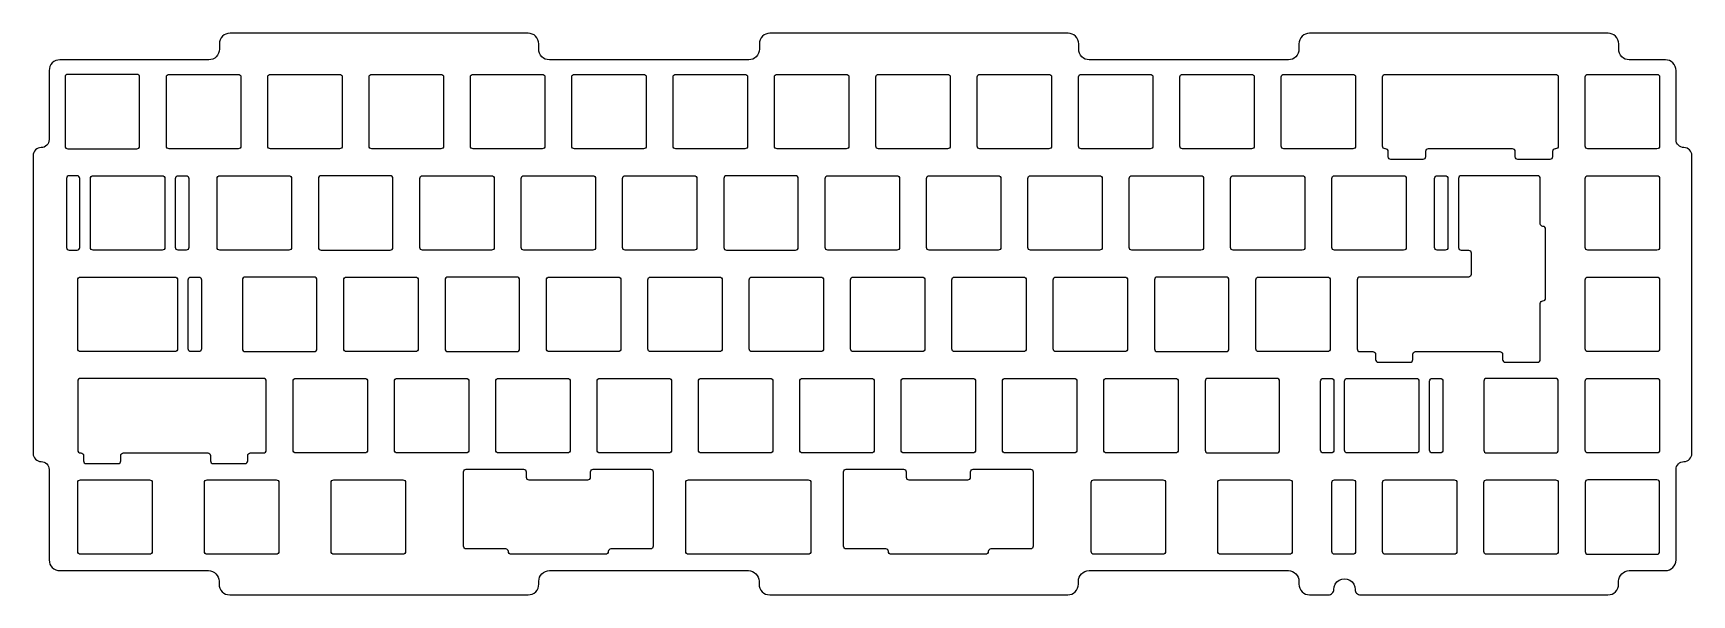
# Model space of a CAD drawing. Header units: millimetres. Extents: x 1 to 312, y -22 to 83.
import ezdxf

# ---------------------------------------------------------------- set-up
doc = ezdxf.new("R2010")
doc.units = ezdxf.units.MM
doc.layers.get('0').update_dxf_attribs({"linetype": 'CONTINUOUS'})

msp = doc.modelspace()

# ---------------------------------------------------------------- linework, layer by layer
for points in [[(249, -21.1, 0.415215), (250, -22.11), (296.54, -22.11, 0.414214), (298.54, -20.11), (298.54, -19.56, -0.414214), (300.54, -17.56), (307.33, -17.56, 0.414214), (309.33, -15.56), (309.33, 1.44, -0.410833), (310.82, 2.94, 0.410833), (312.3, 4.44), (312.3, 60.44, 0.410833), (310.82, 61.94, -0.410833), (309.33, 63.44), (309.33, 76.44, 0.414214), (307.33, 78.44), (300.55, 78.44, -0.414214), (298.55, 80.44), (298.55, 81.44, 0.414214), (296.55, 83.44), (240.45, 83.44, 0.414214), (238.45, 81.44), (238.45, 80.44, -0.414214), (236.45, 78.44), (199.04, 78.44, -0.414214), (197.04, 80.44), (197.04, 81.44, 0.414214), (195.04, 83.44), (139.01, 83.44, 0.414214), (137.01, 81.44), (137.01, 80.44, -0.414214), (135.01, 78.44), (97.54, 78.44, -0.414214), (95.54, 80.44), (95.54, 81.44, 0.414214), (93.54, 83.44), (37.51, 83.44, 0.414214), (35.51, 81.44), (35.51, 80.44, -0.414214), (33.51, 78.44), (5.5, 78.44, 0.414214), (3.5, 76.44), (3.5, 63.44, -0.414214), (2, 61.94, 0.414214), (0.5, 60.44), (0.5, 4.44, 0.414214), (2, 2.94, -0.414214), (3.5, 1.44), (3.5, -15.56, 0.414214), (5.5, -17.56), (33.45, -17.56, -0.414214), (35.45, -19.56), (35.45, -20.11, 0.414214), (37.45, -22.11), (93.56, -22.11, 0.414214), (95.56, -20.11), (95.56, -19.56, -0.414214), (97.56, -17.56), (134.95, -17.56, -0.414214), (136.95, -19.56), (136.95, -20.11, 0.414214), (138.95, -22.11), (194.98, -22.11, 0.414214), (196.98, -20.11), (196.98, -19.56, -0.414214), (198.98, -17.56), (236.45, -17.56, -0.414214), (238.45, -19.56), (238.45, -20.11, 0.414214), (240.45, -22.11), (244, -22.11, 0.415215), (245, -21.1, -1.003423)], [(20.5, 75.21, 0.414214), (20, 75.71), (7, 75.71, 0.414214), (6.5, 75.21), (6.5, 62.21, 0.414214), (7, 61.71), (20, 61.71, 0.414214), (20.5, 62.21)], [(26.05, 75.71), (39.05, 75.71, -0.414214), (39.55, 75.21), (39.55, 62.21, -0.414214), (39.05, 61.71), (26.05, 61.71, -0.414214), (25.55, 62.21), (25.55, 75.21, -0.414214)], [(45.1, 75.71), (58.1, 75.71, -0.414214), (58.6, 75.21), (58.6, 62.21, -0.414214), (58.1, 61.71), (45.1, 61.71, -0.414214), (44.6, 62.21), (44.6, 75.21, -0.414214)], [(64.15, 75.71), (77.15, 75.71, -0.414214), (77.65, 75.21), (77.65, 62.21, -0.414214), (77.15, 61.71), (64.15, 61.71, -0.414214), (63.65, 62.21), (63.65, 75.21, -0.414214)], [(83.2, 75.71), (96.2, 75.71, -0.414214), (96.7, 75.21), (96.7, 62.21, -0.414214), (96.2, 61.71), (83.2, 61.71, -0.414214), (82.7, 62.21), (82.7, 75.21, -0.414214)], [(102.25, 75.71), (115.25, 75.71, -0.414214), (115.75, 75.21), (115.75, 62.21, -0.414214), (115.25, 61.71), (102.25, 61.71, -0.414214), (101.75, 62.21), (101.75, 75.21, -0.414214)], [(121.3, 75.71), (134.3, 75.71, -0.414214), (134.8, 75.21), (134.8, 62.21, -0.414214), (134.3, 61.71), (121.3, 61.71, -0.414214), (120.8, 62.21), (120.8, 75.21, -0.414214)], [(140.35, 75.71), (153.35, 75.71, -0.414214), (153.85, 75.21), (153.85, 62.21, -0.414214), (153.35, 61.71), (140.35, 61.71, -0.414214), (139.85, 62.21), (139.85, 75.21, -0.414214)], [(159.4, 75.71), (172.4, 75.71, -0.414214), (172.9, 75.21), (172.9, 62.21, -0.414214), (172.4, 61.71), (159.4, 61.71, -0.414214), (158.9, 62.21), (158.9, 75.21, -0.414214)], [(178.45, 75.71), (191.45, 75.71, -0.414214), (191.95, 75.21), (191.95, 62.21, -0.414214), (191.45, 61.71), (178.45, 61.71, -0.414214), (177.95, 62.21), (177.95, 75.21, -0.414214)], [(197.5, 75.71), (210.5, 75.71, -0.414214), (211, 75.21), (211, 62.21, -0.414214), (210.5, 61.71), (197.5, 61.71, -0.414214), (197, 62.21), (197, 75.21, -0.414214)], [(216.55, 75.71), (229.55, 75.71, -0.414214), (230.05, 75.21), (230.05, 62.21, -0.414214), (229.55, 61.71), (216.55, 61.71, -0.414214), (216.05, 62.21), (216.05, 75.21, -0.414214)], [(235.6, 75.71), (248.6, 75.71, -0.414214), (249.1, 75.21), (249.1, 62.21, -0.414214), (248.6, 61.71), (235.6, 61.71, -0.414214), (235.1, 62.21), (235.1, 75.21, -0.414214)], [(254.65, 75.71), (286.7, 75.71, -0.414214), (287.2, 75.21), (287.2, 62.21, -0.414214), (286.7, 61.71), (286.61, 61.71, 0.414214), (286.11, 61.21), (286.11, 60.21, -0.414214), (285.61, 59.71), (279.61, 59.71, -0.414214), (279.11, 60.21), (279.11, 61.21, 0.414214), (278.61, 61.71), (262.74, 61.71, 0.414214), (262.24, 61.21), (262.24, 60.21, -0.414214), (261.74, 59.71), (255.74, 59.71, -0.414214), (255.24, 60.21), (255.24, 61.21, 0.414214), (254.74, 61.71), (254.65, 61.71, -0.414214), (254.15, 62.21), (254.15, 75.21, -0.414214)], [(292.75, 75.71), (305.75, 75.71, -0.414214), (306.25, 75.21), (306.25, 62.21, -0.414214), (305.75, 61.71), (292.75, 61.71, -0.414214), (292.25, 62.21), (292.25, 75.21, -0.414214)], [(6.76, 43.16, 0.414214), (7.26, 42.66), (8.76, 42.66, 0.414214), (9.26, 43.16), (9.26, 56.16, 0.414214), (8.76, 56.66), (7.26, 56.66, 0.414214), (6.76, 56.16)], [(11.26, 43.16), (11.26, 56.16, -0.414214), (11.76, 56.66), (24.76, 56.66, -0.414214), (25.26, 56.16), (25.26, 43.16, -0.414214), (24.76, 42.66), (11.76, 42.66, -0.414214)], [(27.26, 43.16), (27.26, 56.16, -0.414214), (27.76, 56.66), (29.26, 56.66, -0.414214), (29.76, 56.16), (29.76, 43.16, -0.414214), (29.26, 42.66), (27.76, 42.66, -0.414214)], [(48.58, 42.66), (35.58, 42.66, -0.414214), (35.08, 43.16), (35.08, 56.16, -0.414214), (35.58, 56.66), (48.58, 56.66, -0.414214), (49.08, 56.16), (49.08, 43.16, -0.414214)], [(67.63, 42.66, 0.414214), (68.13, 43.16), (68.13, 56.16, 0.414214), (67.63, 56.66), (54.63, 56.66, 0.414214), (54.13, 56.16), (54.13, 43.16, 0.414214), (54.63, 42.66)], [(73.18, 43.16), (73.18, 56.16, -0.414214), (73.68, 56.66), (86.68, 56.66, -0.414214), (87.18, 56.16), (87.18, 43.16, -0.414214), (86.68, 42.66), (73.68, 42.66, -0.414214)], [(105.73, 42.66), (92.73, 42.66, -0.414214), (92.23, 43.16), (92.23, 56.16, -0.414214), (92.73, 56.66), (105.73, 56.66, -0.414214), (106.23, 56.16), (106.23, 43.16, -0.414214)], [(124.78, 42.66), (111.78, 42.66, -0.414214), (111.28, 43.16), (111.28, 56.16, -0.414214), (111.78, 56.66), (124.78, 56.66, -0.414214), (125.28, 56.16), (125.28, 43.16, -0.414214)], [(143.83, 42.66, 0.414214), (144.33, 43.16), (144.33, 56.16, 0.414214), (143.83, 56.66), (130.83, 56.66, 0.414214), (130.33, 56.16), (130.33, 43.16, 0.414214), (130.83, 42.66)], [(162.88, 42.66), (149.88, 42.66, -0.414214), (149.38, 43.16), (149.38, 56.16, -0.414214), (149.88, 56.66), (162.88, 56.66, -0.414214), (163.38, 56.16), (163.38, 43.16, -0.414214)], [(168.43, 43.16), (168.43, 56.16, -0.414214), (168.93, 56.66), (181.93, 56.66, -0.414214), (182.43, 56.16), (182.43, 43.16, -0.414214), (181.93, 42.66), (168.93, 42.66, -0.414214)], [(187.48, 43.16), (187.48, 56.16, -0.414214), (187.98, 56.66), (200.98, 56.66, -0.414214), (201.48, 56.16), (201.48, 43.16, -0.414214), (200.98, 42.66), (187.98, 42.66, -0.414214)], [(220.03, 42.66), (207.03, 42.66, -0.414214), (206.53, 43.16), (206.53, 56.16, -0.414214), (207.03, 56.66), (220.03, 56.66, -0.414214), (220.53, 56.16), (220.53, 43.16, -0.414214)], [(239.08, 42.66), (226.08, 42.66, -0.414214), (225.58, 43.16), (225.58, 56.16, -0.414214), (226.08, 56.66), (239.08, 56.66, -0.414214), (239.58, 56.16), (239.58, 43.16, -0.414214)], [(258.13, 42.66), (245.13, 42.66, -0.414214), (244.63, 43.16), (244.63, 56.16, -0.414214), (245.13, 56.66), (258.13, 56.66, -0.414214), (258.63, 56.16), (258.63, 43.16, -0.414214)], [(268.94, 56.66, 0.414214), (268.44, 56.16), (268.44, 43.16, 0.414214), (268.94, 42.66), (270.32, 42.66, -0.414214), (270.82, 42.16), (270.82, 38.11, -0.414214), (270.32, 37.61), (249.89, 37.61, 0.414214), (249.39, 37.11), (249.39, 24.11, 0.414214), (249.89, 23.61), (252.36, 23.61, -0.414214), (252.86, 23.11), (252.86, 22.11, 0.414214), (253.36, 21.61), (259.36, 21.61, 0.414214), (259.86, 22.11), (259.86, 23.11, -0.414214), (260.36, 23.61), (276.23, 23.61, -0.414214), (276.73, 23.11), (276.73, 22.11, 0.414214), (277.23, 21.61), (283.32, 21.61, 0.414214), (283.82, 22.11), (283.82, 32.64, -0.414214), (284.32, 33.14, 0.414214), (284.82, 33.64), (284.82, 46.64, 0.414214), (284.32, 47.14, -0.414214), (283.82, 47.64), (283.82, 56.16, 0.414214), (283.32, 56.66)], [(263.94, 43.16), (263.94, 56.16, -0.414214), (264.44, 56.66), (265.94, 56.66, -0.414214), (266.44, 56.16), (266.44, 43.16, -0.414214), (265.94, 42.66), (264.44, 42.66, -0.414214)], [(305.75, 42.66), (292.75, 42.66, -0.414214), (292.25, 43.16), (292.25, 56.16, -0.414214), (292.75, 56.66), (305.75, 56.66, -0.414214), (306.25, 56.16), (306.25, 43.16, -0.414214)], [(27.14, 23.61), (9.38, 23.61, -0.414214), (8.88, 24.11), (8.88, 37.11, -0.414214), (9.38, 37.61), (27.14, 37.61, -0.414214), (27.64, 37.11), (27.64, 24.11, -0.414214)], [(29.64, 24.11), (29.64, 37.11, -0.414214), (30.14, 37.61), (31.64, 37.61, -0.414214), (32.14, 37.11), (32.14, 24.11, -0.414214), (31.64, 23.61), (30.14, 23.61, -0.414214)], [(53.34, 23.61, 0.414214), (53.84, 24.11), (53.84, 37.11, 0.414214), (53.34, 37.61), (40.34, 37.61, 0.414214), (39.84, 37.11), (39.84, 24.11, 0.414214), (40.34, 23.61)], [(72.39, 23.61), (59.39, 23.61, -0.414214), (58.89, 24.11), (58.89, 37.11, -0.414214), (59.39, 37.61), (72.39, 37.61, -0.414214), (72.89, 37.11), (72.89, 24.11, -0.414214)], [(91.44, 23.61, 0.414214), (91.94, 24.11), (91.94, 37.11, 0.414214), (91.44, 37.61), (78.44, 37.61, 0.414214), (77.94, 37.11), (77.94, 24.11, 0.414214), (78.44, 23.61)], [(110.49, 23.61), (97.49, 23.61, -0.414214), (96.99, 24.11), (96.99, 37.11, -0.414214), (97.49, 37.61), (110.49, 37.61, -0.414214), (110.99, 37.11), (110.99, 24.11, -0.414214)], [(129.54, 23.61), (116.54, 23.61, -0.414214), (116.04, 24.11), (116.04, 37.11, -0.414214), (116.54, 37.61), (129.54, 37.61, -0.414214), (130.04, 37.11), (130.04, 24.11, -0.414214)], [(135.09, 24.11), (135.09, 37.11, -0.414214), (135.59, 37.61), (148.59, 37.61, -0.414214), (149.09, 37.11), (149.09, 24.11, -0.414214), (148.59, 23.61), (135.59, 23.61, -0.414214)], [(167.64, 23.61), (154.64, 23.61, -0.414214), (154.14, 24.11), (154.14, 37.11, -0.414214), (154.64, 37.61), (167.64, 37.61, -0.414214), (168.14, 37.11), (168.14, 24.11, -0.414214)], [(186.69, 23.61), (173.69, 23.61, -0.414214), (173.19, 24.11), (173.19, 37.11, -0.414214), (173.69, 37.61), (186.69, 37.61, -0.414214), (187.19, 37.11), (187.19, 24.11, -0.414214)], [(205.74, 23.61), (192.74, 23.61, -0.414214), (192.24, 24.11), (192.24, 37.11, -0.414214), (192.74, 37.61), (205.74, 37.61, -0.414214), (206.24, 37.11), (206.24, 24.11, -0.414214)], [(224.79, 23.61, 0.414214), (225.29, 24.11), (225.29, 37.11, 0.414214), (224.79, 37.61), (211.79, 37.61, 0.414214), (211.29, 37.11), (211.29, 24.11, 0.414214), (211.79, 23.61)], [(243.84, 23.61), (230.84, 23.61, -0.414214), (230.34, 24.11), (230.34, 37.11, -0.414214), (230.84, 37.61), (243.84, 37.61, -0.414214), (244.34, 37.11), (244.34, 24.11, -0.414214)], [(305.75, 23.61), (292.75, 23.61, -0.414214), (292.25, 24.11), (292.25, 37.11, -0.414214), (292.75, 37.61), (305.75, 37.61, -0.414214), (306.25, 37.11), (306.25, 24.11, -0.414214)], [(44.31, 18.06, 0.414214), (43.81, 18.56), (9.38, 18.56, 0.414214), (8.88, 18.06), (8.88, 5.06, 0.414214), (9.38, 4.56), (9.47, 4.56, -0.414214), (9.97, 4.06), (9.97, 3.06, 0.414214), (10.47, 2.56), (16.47, 2.56, 0.414214), (16.97, 3.06), (16.97, 4.06, -0.414214), (17.47, 4.56), (33.34, 4.56, -0.414214), (33.84, 4.06), (33.84, 3.06, 0.414214), (34.34, 2.56), (40.34, 2.56, 0.414214), (40.84, 3.06), (40.84, 4.06, -0.414214), (41.34, 4.56), (43.81, 4.56, 0.414214), (44.31, 5.06)], [(49.36, 5.06), (49.36, 18.06, -0.414214), (49.86, 18.56), (62.86, 18.56, -0.414214), (63.36, 18.06), (63.36, 5.06, -0.414214), (62.86, 4.56), (49.86, 4.56, -0.414214)], [(81.91, 4.56), (68.91, 4.56, -0.414214), (68.41, 5.06), (68.41, 18.06, -0.414214), (68.91, 18.56), (81.91, 18.56, -0.414214), (82.41, 18.06), (82.41, 5.06, -0.414214)], [(87.46, 5.06), (87.46, 18.06, -0.414214), (87.96, 18.56), (100.96, 18.56, -0.414214), (101.46, 18.06), (101.46, 5.06, -0.414214), (100.96, 4.56), (87.96, 4.56, -0.414214)], [(106.51, 5.06), (106.51, 18.06, -0.414214), (107.01, 18.56), (120.01, 18.56, -0.414214), (120.51, 18.06), (120.51, 5.06, -0.414214), (120.01, 4.56), (107.01, 4.56, -0.414214)], [(139.06, 4.56), (126.06, 4.56, -0.414214), (125.56, 5.06), (125.56, 18.06, -0.414214), (126.06, 18.56), (139.06, 18.56, -0.414214), (139.56, 18.06), (139.56, 5.06, -0.414214)], [(158.11, 4.56), (145.11, 4.56, -0.414214), (144.61, 5.06), (144.61, 18.06, -0.414214), (145.11, 18.56), (158.11, 18.56, -0.414214), (158.61, 18.06), (158.61, 5.06, -0.414214)], [(177.16, 4.56), (164.16, 4.56, -0.414214), (163.66, 5.06), (163.66, 18.06, -0.414214), (164.16, 18.56), (177.16, 18.56, -0.414214), (177.66, 18.06), (177.66, 5.06, -0.414214)], [(196.21, 4.56), (183.21, 4.56, -0.414214), (182.71, 5.06), (182.71, 18.06, -0.414214), (183.21, 18.56), (196.21, 18.56, -0.414214), (196.71, 18.06), (196.71, 5.06, -0.414214)], [(215.26, 4.56), (202.26, 4.56, -0.414214), (201.76, 5.06), (201.76, 18.06, -0.414214), (202.26, 18.56), (215.26, 18.56, -0.414214), (215.76, 18.06), (215.76, 5.06, -0.414214)], [(234.31, 4.56, 0.414214), (234.81, 5.06), (234.81, 18.06, 0.414214), (234.31, 18.56), (221.31, 18.56, 0.414214), (220.81, 18.06), (220.81, 5.06, 0.414214), (221.31, 4.56)], [(242.51, 5.06), (242.51, 18.06, -0.414214), (243.01, 18.56), (244.51, 18.56, -0.414214), (245.01, 18.06), (245.01, 5.06, -0.414214), (244.51, 4.56), (243.01, 4.56, -0.414214)], [(260.51, 4.56), (247.51, 4.56, -0.414214), (247.01, 5.06), (247.01, 18.06, -0.414214), (247.51, 18.56), (260.51, 18.56, -0.414214), (261.01, 18.06), (261.01, 5.06, -0.414214)], [(263.01, 5.06), (263.01, 18.06, -0.414214), (263.51, 18.56), (265.01, 18.56, -0.414214), (265.51, 18.06), (265.51, 5.06, -0.414214), (265.01, 4.56), (263.51, 4.56, -0.414214)], [(286.7, 4.56, 0.414214), (287.2, 5.06), (287.2, 18.06, 0.414214), (286.7, 18.56), (273.7, 18.56, 0.414214), (273.2, 18.06), (273.2, 5.06, 0.414214), (273.7, 4.56)], [(305.75, 4.56), (292.75, 4.56, -0.414214), (292.25, 5.06), (292.25, 18.06, -0.414214), (292.75, 18.56), (305.75, 18.56, -0.414214), (306.25, 18.06), (306.25, 5.06, -0.414214)], [(108.11, -14.49), (90.34, -14.49, -0.414214), (89.84, -13.99, 0.414214), (89.34, -13.49), (81.91, -13.49, -0.414214), (81.41, -12.99), (81.41, 1.01, -0.414214), (81.91, 1.51), (92.67, 1.51, -0.414214), (93.17, 1.01), (93.17, 0.01, 0.414214), (93.67, -0.49), (104.78, -0.49, 0.414214), (105.28, 0.01), (105.28, 1.01, -0.414214), (105.78, 1.51), (116.54, 1.51, -0.414214), (117.04, 1.01), (117.04, -12.99, -0.414214), (116.54, -13.49), (109.11, -13.49, 0.414214), (108.61, -13.99, -0.414214)], [(179.54, -14.49), (161.78, -14.49, -0.414214), (161.28, -13.99, 0.414214), (160.78, -13.49), (153.34, -13.49, -0.414214), (152.84, -12.99), (152.84, 1.01, -0.414214), (153.34, 1.51), (164.11, 1.51, -0.414214), (164.61, 1.01), (164.61, 0.01, 0.414214), (165.11, -0.49), (176.22, -0.49, 0.414214), (176.72, 0.01), (176.72, 1.01, -0.414214), (177.22, 1.51), (187.98, 1.51, -0.414214), (188.48, 1.01), (188.48, -12.99, -0.414214), (187.98, -13.49), (180.54, -13.49, 0.414214), (180.04, -13.99, -0.414214)], [(22.38, -14.49), (9.38, -14.49, -0.414214), (8.88, -13.99), (8.88, -0.99, -0.414214), (9.38, -0.49), (22.38, -0.49, -0.414214), (22.88, -0.99), (22.88, -13.99, -0.414214)], [(46.19, -14.49), (33.19, -14.49, -0.414214), (32.69, -13.99), (32.69, -0.99, -0.414214), (33.19, -0.49), (46.19, -0.49, -0.414214), (46.69, -0.99), (46.69, -13.99, -0.414214)], [(70.01, -14.49), (57.01, -14.49, -0.414214), (56.51, -13.99), (56.51, -0.99, -0.414214), (57.01, -0.49), (70.01, -0.49, -0.414214), (70.51, -0.99), (70.51, -13.99, -0.414214)], [(146.21, -14.49), (123.68, -14.49, -0.414214), (123.18, -13.99), (123.18, -0.99, -0.414214), (123.68, -0.49), (146.21, -0.49, -0.414214), (146.71, -0.99), (146.71, -13.99, -0.414214)], [(212.88, -14.49), (199.88, -14.49, -0.414214), (199.38, -13.99), (199.38, -0.99, -0.414214), (199.88, -0.49), (212.88, -0.49, -0.414214), (213.38, -0.99), (213.38, -13.99, -0.414214)], [(236.69, -14.49), (223.69, -14.49, -0.414214), (223.19, -13.99), (223.19, -0.99, -0.414214), (223.69, -0.49), (236.69, -0.49, -0.414214), (237.19, -0.99), (237.19, -13.99, -0.414214)], [(248.6, -14.49), (245.13, -14.49, -0.414214), (244.63, -13.99), (244.63, -0.99, -0.414214), (245.13, -0.49), (248.6, -0.49, -0.414214), (249.1, -0.99), (249.1, -13.99, -0.414214)], [(267.65, -14.49), (254.65, -14.49, -0.414214), (254.15, -13.99), (254.15, -0.99, -0.414214), (254.65, -0.49), (267.65, -0.49, -0.414214), (268.15, -0.99), (268.15, -13.99, -0.414214)], [(286.7, -14.49), (273.7, -14.49, -0.414214), (273.2, -13.99), (273.2, -0.99, -0.414214), (273.7, -0.49), (286.7, -0.49, -0.414214), (287.2, -0.99), (287.2, -13.99, -0.414214)], [(292.25, -13.99, 0.414214), (292.75, -14.49), (305.75, -14.49, 0.414214), (306.25, -13.99), (306.25, -0.99, 0.414214), (305.75, -0.49), (292.75, -0.49, 0.414214), (292.25, -0.99)]]:
    msp.add_lwpolyline(points, format="xyb", close=True)

doc.saveas('drawing.dxf')
